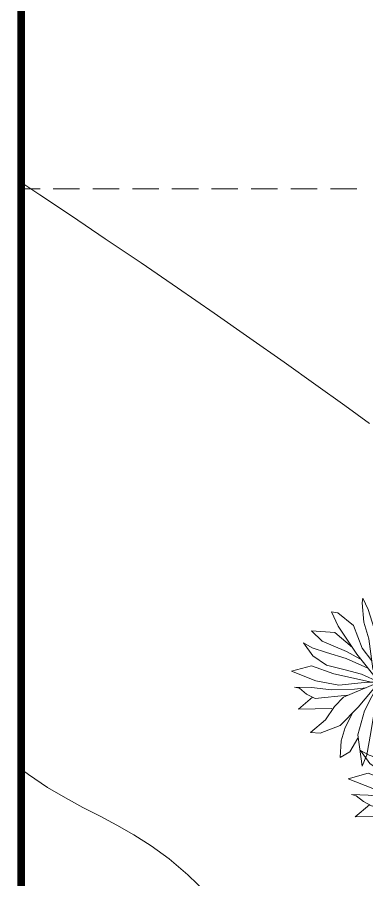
# Model space of a CAD drawing. Header units: millimetres. Extents: x -419 to 20046, y -14642 to 2638.
# Drawn here: x 0.9 to 2.555, y 7.277 to 11.361 of the extents above; entities that cross this region are included whole.
import ezdxf

# ---------------------------------------------------------------- set-up
doc = ezdxf.new("R2010")
doc.units = ezdxf.units.MM
for name, color, linetype, true_color in [('PDF11_0', 7, 'Continuous', 0xb3b3b3), ('PDF11_EXTO$--C3-Surface-EXTO', 7, 'Continuous', 0xb3b3b3), ('PDF11_EXTO$EXLSTR', 7, 'Continuous', 0xb3b3b3)]:
    doc.layers.add(name, color=color, linetype=linetype, true_color=true_color)
for name, color, linetype in [('PDF11_24x36$-$Yucca$Valley$TB$CUP$----TB02', 7, 'Continuous'), ('PDF11_EXTO$BSL', 7, 'Continuous'), ('PDF11_PRPN$BSL', 7, 'Continuous')]:
    doc.layers.add(name, color=color, linetype=linetype)

msp = doc.modelspace()

# ---------------------------------------------------------------- linework, layer by layer
at = {"layer": 'PDF11_0', "lineweight": 18}
for points in [[(0.9207, 10.5777), (1.0067, 10.5208), (1.1559, 10.4208), (1.3168, 10.3125), (1.486, 10.1975), (1.6585, 10.0791), (1.8318, 9.9591), (2.001, 9.8408), (2.1635, 9.7274), (2.3144, 9.6199), (2.451, 9.5224), (2.5685, 9.4374)], [(1.7993, 7.2114), (1.7076, 7.3006), (1.6185, 7.3756), (1.5335, 7.4381), (1.4518, 7.4906), (1.3709, 7.5364), (1.2918, 7.5781), (1.2109, 7.6198), (1.1284, 7.6648), (1.0426, 7.7148), (0.9526, 7.7748), (0.9224, 7.7979)]]:
    msp.add_lwpolyline(points, dxfattribs=at)
at = {"layer": 'PDF11_24x36$-$Yucca$Valley$TB$CUP$----TB02', "lineweight": 0, "const_width": 0.0375}
msp.add_lwpolyline([(35.4024, 0.4996), (35.4024, 23.5006), (0.9184, 23.5006), (0.9184, 0.4996)], close=True, dxfattribs=at)
at = {"layer": 'PDF11_EXTO$--C3-Surface-EXTO', "lineweight": 18}
for points in [[(0.9207, 10.5777), (1.0067, 10.5208), (1.1559, 10.4208), (1.3168, 10.3125), (1.486, 10.1975), (1.6585, 10.0791), (1.8318, 9.9591), (2.001, 9.8408), (2.1635, 9.7274), (2.3144, 9.6199), (2.451, 9.5224), (2.5685, 9.4374)], [(1.7993, 7.2114), (1.7076, 7.3006), (1.6185, 7.3756), (1.5335, 7.4381), (1.4518, 7.4906), (1.3709, 7.5364), (1.2918, 7.5781), (1.2109, 7.6198), (1.1284, 7.6648), (1.0426, 7.7148), (0.9526, 7.7748), (0.9224, 7.7979)]]:
    msp.add_lwpolyline(points, dxfattribs=at)
at = {"layer": 'PDF11_EXTO$BSL', "lineweight": 13}
for points in [[(1.0076, 10.5492), (0.9207, 10.5492)], [(1.1951, 10.5492), (1.0701, 10.5492)], [(1.3826, 10.5492), (1.2576, 10.5492)], [(1.5701, 10.5492), (1.4451, 10.5492)], [(1.7576, 10.5492), (1.6326, 10.5492)], [(1.9452, 10.5492), (1.8201, 10.5492)], [(2.1327, 10.5492), (2.0077, 10.5492)], [(2.3202, 10.5492), (2.1952, 10.5492)], [(2.5077, 10.5492), (2.3827, 10.5492)]]:
    msp.add_lwpolyline(points, dxfattribs=at)
at = {"layer": 'PDF11_EXTO$EXLSTR', "lineweight": 18}
for points in [[(2.5602, 8.2798), (2.4569, 8.3248), (2.3652, 8.3532), (2.2969, 8.3757), (2.256, 8.3982), (2.3002, 8.3373), (2.3644, 8.2932), (2.4527, 8.2707), (2.5302, 8.2507), (2.6144, 8.2123), (2.5844, 8.2765), (2.5652, 8.4173), (2.5419, 8.4973), (2.5327, 8.589), (2.536, 8.6107), (2.5619, 8.5574), (2.591, 8.4665), (2.6102, 8.379), (2.6152, 8.2873)], [(2.5769, 8.2132), (2.3985, 8.2523), (2.2927, 8.2907), (2.1985, 8.2648), (2.3135, 8.219), (2.4227, 8.1982), (2.5585, 8.2132), (2.6144, 8.2123), (2.5077, 8.3448), (2.4202, 8.4773), (2.3885, 8.5465), (2.4185, 8.5415), (2.4927, 8.4815), (2.5327, 8.3732), (2.5794, 8.314)], [(2.5227, 8.324), (2.4594, 8.3582), (2.3435, 8.4065), (2.2927, 8.4557), (2.4035, 8.4473), (2.4869, 8.3765)], [(2.6144, 8.2123), (2.5144, 8.094), (2.4294, 8.0073), (2.3344, 7.9715), (2.2885, 7.974), (2.3602, 8.0348), (2.4019, 8.0981), (2.4452, 8.1415), (2.5277, 8.1765), (2.6144, 8.2123)], [(2.5527, 8.1865), (2.4969, 8.179), (2.3885, 8.1757), (2.2927, 8.1873), (2.2135, 8.1898), (2.236, 8.184), (2.2702, 8.1565), (2.311, 8.1357), (2.4635, 8.1515)], [(2.3902, 8.0873), (2.2318, 8.0848), (2.2985, 8.1415)], [(2.8294, 7.7706), (2.7261, 7.8156), (2.6344, 7.844), (2.566, 7.8665), (2.5252, 7.889), (2.5694, 7.8273), (2.6335, 7.784), (2.7219, 7.7615), (2.7994, 7.7415), (2.8836, 7.7031), (2.8536, 7.7665), (2.8344, 7.9073), (2.8111, 7.9873), (2.8027, 8.0798), (2.8052, 8.1006), (2.8311, 8.0473), (2.8602, 7.9573), (2.8794, 7.869), (2.8844, 7.7781)], [(2.5127, 7.9481), (2.4744, 7.8831), (2.4285, 7.8565), (2.4344, 7.9348), (2.4535, 7.9981), (2.4894, 8.069)], [(2.8461, 7.7031), (2.6677, 7.7423), (2.5619, 7.7815), (2.4677, 7.7556), (2.5835, 7.709), (2.6927, 7.6889), (2.8277, 7.7039), (2.8836, 7.7031), (2.7769, 7.8348), (2.6894, 7.9673), (2.6577, 8.0365), (2.6877, 8.0323), (2.7619, 7.9723), (2.8019, 7.864), (2.8486, 7.8048)], [(2.8219, 7.6773), (2.7661, 7.6689), (2.6577, 7.6664), (2.5619, 7.6781), (2.4827, 7.6806), (2.5052, 7.6739), (2.5394, 7.6473), (2.5802, 7.6264), (2.7327, 7.6423)], [(2.6594, 7.5773), (2.501, 7.5756), (2.5677, 7.6323)]]:
    msp.add_lwpolyline(points, dxfattribs=at)
msp.add_lwpolyline([(2.5444, 8.0773), (2.5127, 7.9631), (2.5335, 7.8156), (2.5552, 7.8681), (2.5752, 7.974), (2.6144, 8.2123)], close=True, dxfattribs=at)
at = {"layer": 'PDF11_PRPN$BSL', "lineweight": 13}
for points in [[(1.0076, 10.5492), (0.9207, 10.5492)], [(1.1951, 10.5492), (1.0701, 10.5492)], [(1.3826, 10.5492), (1.2576, 10.5492)], [(1.5701, 10.5492), (1.4451, 10.5492)], [(1.7576, 10.5492), (1.6326, 10.5492)], [(1.9452, 10.5492), (1.8201, 10.5492)], [(2.1327, 10.5492), (2.0077, 10.5492)], [(2.3202, 10.5492), (2.1952, 10.5492)], [(2.5077, 10.5492), (2.3827, 10.5492)]]:
    msp.add_lwpolyline(points, dxfattribs=at)

doc.saveas('drawing.dxf')
